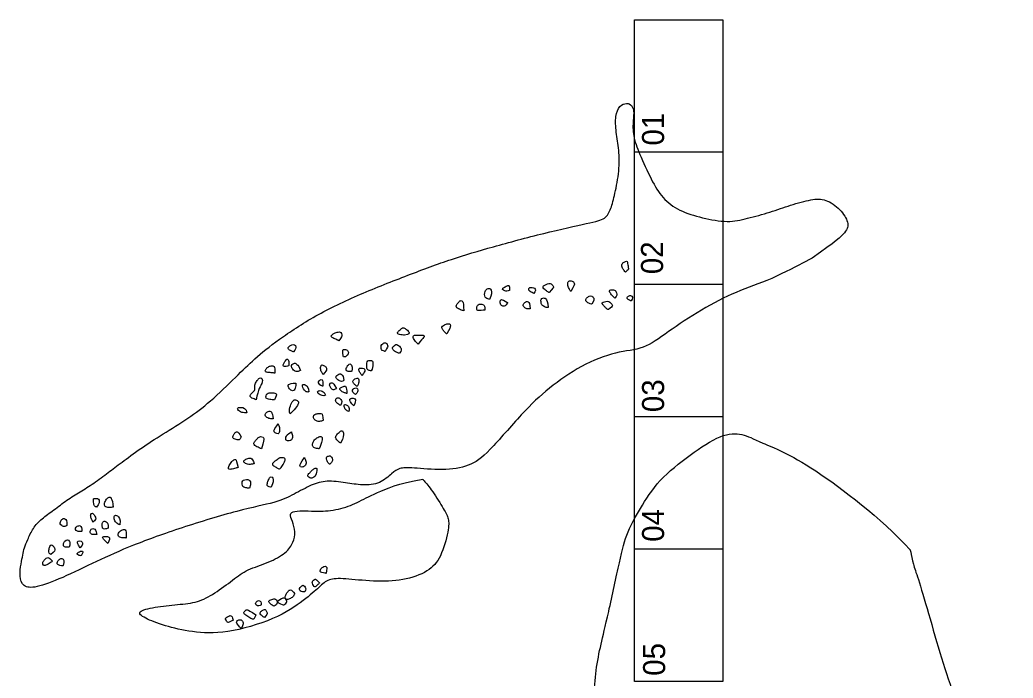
# Model space of a CAD drawing. Extents: x -150 to 419, y -40 to 798.
# Drawn here: x 48.13 to 70.63, y 539.65 to 554.57 of the extents above; entities that cross this region are included whole.
import ezdxf

# ---------------------------------------------------------------- set-up
doc = ezdxf.new("R2010")
doc.units = 0
for name, color, linetype in [('Brick', 7, 'Continuous'), ('Other Features', 7, 'Continuous'), ('Quadrats', 7, 'Continuous'), ('Trash Pit', 7, 'Continuous')]:
    doc.layers.add(name, color=color, linetype=linetype)

msp = doc.modelspace()

# ---------------------------------------------------------------- linework, layer by layer
at = {"layer": 'Brick'}
for points in [[(61.85, 548.854), (61.914, 548.906), (61.918, 548.928), (61.904, 549.02), (61.891, 549.081), (61.884, 549.108), (61.817, 549.083), (61.766, 549.039), (61.764, 548.989), (61.782, 548.946), (61.82, 548.881), (61.85, 548.854), (61.85, 548.854), (61.85, 548.854)], [(58.771, 548.232), (58.821, 548.338), (58.819, 548.472), (58.735, 548.494), (58.655, 548.426), (58.649, 548.268), (58.771, 548.232), (58.771, 548.232), (58.771, 548.232)], [(59.22, 548.436), (59.22, 548.502), (59.222, 548.565), (59.154, 548.534), (59.054, 548.486), (59.07, 548.436), (59.164, 548.416), (59.22, 548.436), (59.22, 548.436), (59.22, 548.436)], [(59.775, 548.368), (59.813, 548.428), (59.813, 548.47), (59.771, 548.504), (59.704, 548.512), (59.654, 548.492), (59.654, 548.428), (59.775, 548.368), (59.775, 548.368), (59.775, 548.368)], [(60.117, 548.393), (60.215, 548.485), (60.229, 548.523), (60.183, 548.576), (60.143, 548.6), (60.087, 548.586), (60.025, 548.562), (59.955, 548.517), (60.041, 548.437), (60.117, 548.393), (60.117, 548.393), (60.117, 548.393)], [(60.612, 548.415), (60.69, 548.539), (60.7, 548.612), (60.65, 548.658), (60.548, 548.658), (60.532, 548.58), (60.57, 548.471), (60.612, 548.415), (60.612, 548.415), (60.612, 548.415)], [(61.61, 548.262), (61.666, 548.31), (61.654, 548.39), (61.608, 548.453), (61.51, 548.457), (61.47, 548.439), (61.518, 548.35), (61.568, 548.302), (61.61, 548.262), (61.61, 548.262), (61.61, 548.262)], [(59.18, 548.158), (59.092, 548.212), (59.02, 548.252), (59.012, 548.182), (59.014, 548.126), (59.032, 548.098), (59.104, 548.066), (59.146, 548.108), (59.18, 548.158), (59.18, 548.158), (59.18, 548.158)], [(60.101, 548.053), (60.085, 548.175), (60.043, 548.269), (59.977, 548.267), (59.929, 548.247), (59.937, 548.153), (59.955, 548.095), (60.063, 548.043), (60.101, 548.053), (60.101, 548.053), (60.101, 548.053)], [(61.087, 548.125), (61.139, 548.209), (61.137, 548.275), (61.085, 548.315), (61.026, 548.313), (60.964, 548.265), (60.936, 548.203), (61.02, 548.141), (61.087, 548.125), (61.087, 548.125), (61.087, 548.125)], [(61.978, 548.202), (62.022, 548.254), (62, 548.32), (61.93, 548.324), (61.87, 548.28), (61.9, 548.222), (61.978, 548.202), (61.978, 548.202), (61.978, 548.202)], [(58.188, 547.976), (58.18, 548.117), (58.168, 548.197), (58.11, 548.219), (58.056, 548.159), (58.012, 548.101), (58.004, 548.059), (58.084, 548.007), (58.188, 547.976), (58.188, 547.976), (58.188, 547.976)], [(58.665, 547.994), (58.667, 548.074), (58.633, 548.124), (58.559, 548.126), (58.509, 548.122), (58.483, 548.068), (58.467, 547.978), (58.583, 547.982), (58.665, 547.994), (58.665, 547.994), (58.665, 547.994)], [(59.688, 548.022), (59.688, 548.132), (59.64, 548.204), (59.578, 548.176), (59.532, 548.128), (59.522, 548.088), (59.588, 548.028), (59.646, 548.014), (59.688, 548.022), (59.688, 548.022), (59.688, 548.022)], [(61.462, 548.004), (61.532, 548.044), (61.574, 548.106), (61.514, 548.146), (61.48, 548.192), (61.406, 548.194), (61.338, 548.172), (61.304, 548.14), (61.366, 548.088), (61.406, 548.026), (61.462, 548.004), (61.462, 548.004), (61.462, 548.004)], [(56.846, 547.423), (56.958, 547.439), (56.95, 547.503), (56.87, 547.567), (56.812, 547.603), (56.764, 547.567), (56.684, 547.493), (56.674, 547.437), (56.846, 547.423), (56.846, 547.423), (56.846, 547.423)], [(57.802, 547.451), (57.868, 547.566), (57.896, 547.649), (57.866, 547.687), (57.804, 547.683), (57.725, 547.644), (57.674, 547.613), (57.711, 547.538), (57.76, 547.489), (57.802, 547.451), (57.802, 547.451), (57.802, 547.451)], [(55.358, 547.298), (55.417, 547.376), (55.426, 547.438), (55.404, 547.495), (55.344, 547.5), (55.246, 547.473), (55.208, 547.439), (55.175, 547.405), (55.19, 547.373), (55.293, 547.326), (55.358, 547.298), (55.358, 547.298), (55.358, 547.298)], [(57.15, 547.219), (57.212, 547.299), (57.298, 547.385), (57.288, 547.423), (57.206, 547.425), (57.082, 547.427), (57.02, 547.407), (57.074, 547.295), (57.15, 547.219), (57.15, 547.219), (57.15, 547.219)], [(54.33, 547.045), (54.374, 547.106), (54.389, 547.168), (54.358, 547.217), (54.289, 547.212), (54.229, 547.171), (54.186, 547.121), (54.258, 547.07), (54.33, 547.045), (54.33, 547.045), (54.33, 547.045)], [(56.401, 547.056), (56.465, 547.149), (56.467, 547.193), (56.417, 547.275), (56.349, 547.225), (56.311, 547.193), (56.309, 547.119), (56.331, 547.072), (56.401, 547.056), (56.401, 547.056), (56.401, 547.056)], [(56.732, 547.014), (56.778, 547.07), (56.774, 547.139), (56.682, 547.211), (56.652, 547.219), (56.6, 547.175), (56.559, 547.139), (56.586, 547.074), (56.69, 547.02), (56.732, 547.014), (56.732, 547.014), (56.732, 547.014)], [(54.218, 546.736), (54.222, 546.825), (54.215, 546.879), (54.174, 546.885), (54.143, 546.844), (54.11, 546.783), (54.075, 546.712), (54.174, 546.711), (54.218, 546.736), (54.218, 546.736), (54.218, 546.736)], [(55.502, 546.931), (55.578, 546.992), (55.572, 547.054), (55.537, 547.098), (55.437, 547.1), (55.442, 547.073), (55.444, 547.005), (55.455, 546.934), (55.465, 546.934), (55.502, 546.931), (55.502, 546.931), (55.502, 546.931)], [(53.908, 546.564), (53.905, 546.652), (53.901, 546.729), (53.814, 546.733), (53.749, 546.704), (53.703, 546.658), (53.683, 546.608), (53.693, 546.583), (53.793, 546.575), (53.908, 546.564), (53.908, 546.564), (53.908, 546.564)], [(54.487, 546.626), (54.46, 546.71), (54.398, 546.764), (54.354, 546.801), (54.288, 546.757), (54.271, 546.714), (54.325, 546.623), (54.412, 546.587), (54.487, 546.626), (54.487, 546.626), (54.487, 546.626)], [(54.999, 546.535), (55.065, 546.593), (55.083, 546.654), (55.069, 546.706), (54.985, 546.75), (54.957, 546.75), (54.931, 546.674), (54.967, 546.573), (54.999, 546.535), (54.999, 546.535), (54.999, 546.535)], [(55.65, 546.605), (55.673, 546.684), (55.637, 546.757), (55.6, 546.779), (55.57, 546.759), (55.539, 546.707), (55.517, 546.669), (55.512, 546.64), (55.562, 546.593), (55.65, 546.605), (55.65, 546.605), (55.65, 546.605)], [(55.876, 546.513), (55.935, 546.577), (55.952, 546.633), (55.923, 546.679), (55.861, 546.679), (55.825, 546.676), (55.795, 546.656), (55.832, 546.573), (55.876, 546.513), (55.876, 546.513), (55.876, 546.513)], [(56.089, 546.612), (56.121, 546.676), (56.127, 546.76), (56.125, 546.85), (56.065, 546.854), (56.005, 546.85), (55.989, 546.796), (55.989, 546.708), (55.985, 546.646), (56.061, 546.614), (56.089, 546.612), (56.089, 546.612), (56.089, 546.612)], [(53.481, 545.958), (53.527, 546.197), (53.639, 546.351), (53.614, 546.456), (53.555, 546.46), (53.506, 546.397), (53.45, 546.319), (53.446, 546.211), (53.457, 546.172), (53.373, 546.102), (53.327, 546.043), (53.383, 545.993), (53.439, 545.979), (53.481, 545.958), (53.481, 545.958), (53.481, 545.958)], [(55.471, 546.399), (55.459, 546.479), (55.423, 546.531), (55.397, 546.551), (55.359, 546.541), (55.303, 546.513), (55.279, 546.481), (55.323, 546.403), (55.421, 546.363), (55.471, 546.399), (55.471, 546.399), (55.471, 546.399)], [(55.768, 546.261), (55.803, 546.334), (55.816, 546.38), (55.797, 546.442), (55.782, 546.459), (55.716, 546.433), (55.67, 546.397), (55.666, 546.36), (55.73, 546.286), (55.768, 546.261), (55.768, 546.261), (55.768, 546.261)], [(54.382, 546.333), (54.287, 546.335), (54.185, 546.31), (54.22, 546.225), (54.282, 546.154), (54.37, 546.173), (54.382, 546.333), (54.382, 546.333), (54.382, 546.333)], [(54.676, 546.137), (54.668, 546.233), (54.61, 546.294), (54.543, 546.316), (54.51, 546.287), (54.597, 546.129), (54.676, 546.137), (54.676, 546.137), (54.676, 546.137)], [(54.989, 546.267), (55.003, 546.355), (54.975, 546.433), (54.927, 546.411), (54.882, 546.361), (54.903, 546.321), (54.945, 546.277), (54.989, 546.267), (54.989, 546.267), (54.989, 546.267)], [(55.299, 546.211), (55.249, 546.317), (55.199, 546.353), (55.157, 546.337), (55.137, 546.291), (55.171, 546.227), (55.219, 546.169), (55.299, 546.211), (55.299, 546.211), (55.299, 546.211)], [(55.533, 546.101), (55.533, 546.185), (55.525, 546.281), (55.461, 546.263), (55.381, 546.227), (55.361, 546.203), (55.431, 546.135), (55.503, 546.111), (55.533, 546.101), (55.533, 546.101), (55.533, 546.101)], [(55.732, 546.078), (55.784, 546.127), (55.785, 546.181), (55.766, 546.232), (55.713, 546.23), (55.677, 546.203), (55.651, 546.154), (55.695, 546.105), (55.732, 546.078), (55.732, 546.078), (55.732, 546.078)], [(53.897, 545.956), (53.93, 546.04), (53.964, 546.104), (53.853, 546.119), (53.772, 546.119), (53.733, 546.104), (53.703, 546.048), (53.685, 545.996), (53.789, 545.961), (53.897, 545.956), (53.897, 545.956), (53.897, 545.956)], [(55.049, 546.063), (55.033, 546.113), (54.983, 546.169), (54.872, 546.169), (54.868, 546.105), (54.989, 546.038), (55.049, 546.063), (55.049, 546.063), (55.049, 546.063)], [(55.393, 545.83), (55.435, 545.904), (55.403, 545.978), (55.333, 546.016), (55.295, 545.992), (55.273, 545.948), (55.299, 545.89), (55.393, 545.83), (55.393, 545.83), (55.393, 545.83)], [(55.694, 545.818), (55.728, 545.908), (55.734, 545.968), (55.71, 545.996), (55.65, 545.997), (55.596, 545.977), (55.611, 545.915), (55.694, 545.818), (55.694, 545.818), (55.694, 545.818)], [(53.268, 545.663), (53.264, 545.763), (53.112, 545.804), (53.035, 545.763), (53.116, 545.667), (53.268, 545.663), (53.268, 545.663), (53.268, 545.663)], [(54.253, 545.64), (54.395, 545.783), (54.474, 545.906), (54.391, 545.963), (54.326, 545.961), (54.268, 545.865), (54.224, 545.7), (54.253, 545.64), (54.253, 545.64), (54.253, 545.64)], [(55.58, 545.692), (55.598, 545.744), (55.579, 545.817), (55.518, 545.848), (55.482, 545.859), (55.471, 545.811), (55.503, 545.724), (55.58, 545.692), (55.58, 545.692), (55.58, 545.692)], [(53.864, 545.529), (53.853, 545.608), (53.837, 545.7), (53.753, 545.704), (53.693, 545.656), (53.676, 545.59), (53.764, 545.525), (53.864, 545.529), (53.864, 545.529), (53.864, 545.529)], [(54.996, 545.489), (54.989, 545.606), (54.981, 545.654), (54.877, 545.651), (54.804, 545.628), (54.775, 545.587), (54.783, 545.516), (54.885, 545.451), (54.996, 545.489), (54.996, 545.489), (54.996, 545.489)], [(53.983, 545.41), (53.928, 545.352), (53.889, 545.273), (53.868, 545.237), (53.953, 545.183), (54.003, 545.177), (54.02, 545.302), (53.983, 545.41), (53.983, 545.41), (53.983, 545.41)], [(53.139, 545.119), (53.095, 545.204), (53.049, 545.248), (52.993, 545.206), (52.956, 545.135), (52.945, 545.102), (52.991, 545.064), (53.11, 545.033), (53.139, 545.119), (53.139, 545.119), (53.139, 545.119)], [(53.605, 544.85), (53.653, 545.019), (53.668, 545.1), (53.612, 545.129), (53.547, 545.121), (53.495, 545.069), (53.443, 545.008), (53.406, 544.942), (53.533, 544.875), (53.605, 544.85), (53.605, 544.85), (53.605, 544.85)], [(54.28, 545.233), (54.182, 545.177), (54.147, 545.104), (54.149, 545.027), (54.237, 545.027), (54.289, 545.042), (54.314, 545.121), (54.28, 545.233), (54.28, 545.233), (54.28, 545.233)], [(54.906, 544.849), (54.973, 545.001), (54.998, 545.137), (54.904, 545.126), (54.812, 545.066), (54.766, 544.997), (54.75, 544.92), (54.789, 544.864), (54.906, 544.849), (54.906, 544.849), (54.906, 544.849)], [(55.393, 544.972), (55.466, 545.103), (55.466, 545.226), (55.431, 545.27), (55.358, 545.226), (55.289, 545.143), (55.268, 545.078), (55.393, 544.972), (55.393, 544.972), (55.393, 544.972)], [(53.435, 544.51), (53.412, 544.591), (53.364, 544.658), (53.266, 544.62), (53.187, 544.578), (53.21, 544.526), (53.312, 544.48), (53.435, 544.51), (53.435, 544.51), (53.435, 544.51)], [(54.02, 544.643), (54.101, 544.651), (54.149, 544.633), (54.128, 544.558), (54.058, 544.43), (54.014, 544.383), (53.955, 544.418), (53.87, 544.466), (53.826, 544.505), (53.935, 544.591), (54.02, 544.643), (54.02, 544.643), (54.02, 544.643)], [(54.576, 544.647), (54.493, 544.533), (54.455, 544.455), (54.516, 544.424), (54.591, 544.455), (54.626, 544.537), (54.576, 544.647), (54.576, 544.647), (54.576, 544.647)], [(55.149, 544.496), (55.212, 544.559), (55.217, 544.603), (55.185, 544.663), (55.163, 544.691), (55.121, 544.682), (55.092, 544.676), (55.068, 544.651), (55.082, 544.595), (55.118, 544.512), (55.149, 544.496), (55.149, 544.496), (55.149, 544.496)], [(53.072, 544.422), (53.036, 544.56), (53.028, 544.622), (52.972, 544.601), (52.915, 544.547), (52.849, 544.443), (52.849, 544.364), (52.968, 544.397), (53.072, 544.422), (53.072, 544.422), (53.072, 544.422)], [(54.822, 544.229), (54.854, 544.308), (54.858, 544.379), (54.853, 544.422), (54.792, 544.394), (54.729, 544.344), (54.674, 544.278), (54.64, 544.252), (54.668, 544.207), (54.718, 544.166), (54.8, 544.207), (54.822, 544.229), (54.822, 544.229), (54.822, 544.229)], [(53.822, 543.98), (53.87, 544.091), (53.872, 544.166), (53.851, 544.207), (53.793, 544.218), (53.756, 544.132), (53.726, 544.043), (53.735, 543.991), (53.822, 543.98), (53.822, 543.98), (53.822, 543.98)], [(53.333, 543.955), (53.368, 544.074), (53.343, 544.126), (53.297, 544.157), (53.222, 544.151), (53.17, 544.128), (53.164, 544.076), (53.164, 544.012), (53.189, 543.97), (53.301, 543.957), (53.333, 543.955), (53.333, 543.955), (53.333, 543.955)], [(50.238, 543.525), (50.235, 543.63), (50.195, 543.751), (50.151, 543.762), (50.085, 543.711), (50.041, 543.616), (50.041, 543.55), (50.111, 543.51), (50.238, 543.525), (50.238, 543.525), (50.238, 543.525)], [(49.863, 543.528), (49.932, 543.605), (49.925, 543.703), (49.896, 543.722), (49.826, 543.725), (49.794, 543.725), (49.794, 543.638), (49.815, 543.536), (49.863, 543.528), (49.863, 543.528), (49.863, 543.528)], [(49.195, 543.12), (49.197, 543.215), (49.145, 543.283), (49.088, 543.267), (49.044, 543.187), (49.028, 543.147), (49.072, 543.105), (49.154, 543.069), (49.195, 543.12), (49.195, 543.12), (49.195, 543.12)], [(49.784, 543.188), (49.84, 543.236), (49.858, 543.263), (49.821, 543.34), (49.771, 543.402), (49.729, 543.371), (49.731, 543.288), (49.765, 543.223), (49.784, 543.188), (49.784, 543.188), (49.784, 543.188)], [(50.391, 543.127), (50.417, 543.266), (50.322, 543.346), (50.267, 543.346), (50.257, 543.233), (50.329, 543.153), (50.391, 543.127), (50.391, 543.127), (50.391, 543.127)], [(49.532, 542.98), (49.536, 543.056), (49.5, 543.122), (49.423, 543.093), (49.382, 543.051), (49.394, 542.993), (49.463, 542.963), (49.532, 542.98), (49.532, 542.98), (49.532, 542.98)], [(50.127, 543.046), (50.138, 543.14), (50.083, 543.211), (50.021, 543.207), (49.99, 543.159), (49.992, 543.086), (50.008, 543.015), (50.127, 543.046), (50.127, 543.046), (50.127, 543.046)], [(49.869, 542.909), (49.861, 542.998), (49.798, 543.061), (49.723, 543.015), (49.711, 542.95), (49.756, 542.896), (49.869, 542.909), (49.869, 542.909), (49.869, 542.909)], [(50.117, 542.704), (50.163, 542.788), (50.171, 542.836), (50.092, 542.871), (50.006, 542.856), (49.994, 542.838), (50.052, 542.769), (50.117, 542.704), (50.117, 542.704), (50.117, 542.704)], [(50.537, 542.825), (50.537, 542.945), (50.53, 543.036), (50.424, 543.007), (50.351, 542.941), (50.355, 542.835), (50.475, 542.832), (50.537, 542.825), (50.537, 542.825), (50.537, 542.825)], [(48.831, 542.452), (48.916, 542.516), (48.935, 542.583), (48.878, 542.656), (48.837, 542.678), (48.804, 542.64), (48.78, 542.551), (48.787, 542.478), (48.831, 542.452), (48.831, 542.452), (48.831, 542.452)], [(49.245, 542.617), (49.269, 542.689), (49.253, 542.763), (49.207, 542.795), (49.144, 542.76), (49.115, 542.705), (49.111, 542.622), (49.209, 542.615), (49.245, 542.617), (49.245, 542.617), (49.245, 542.617)], [(49.495, 542.604), (49.534, 542.651), (49.56, 542.706), (49.518, 542.763), (49.445, 542.762), (49.415, 542.729), (49.495, 542.604), (49.495, 542.604), (49.495, 542.604)], [(48.865, 542.303), (48.814, 542.359), (48.761, 542.401), (48.691, 542.344), (48.641, 542.269), (48.649, 542.237), (48.667, 542.188), (48.766, 542.222), (48.865, 542.303), (48.865, 542.303), (48.865, 542.303)], [(49.516, 542.421), (49.564, 542.489), (49.555, 542.543), (49.486, 542.523), (49.385, 542.456), (49.516, 542.421), (49.516, 542.421), (49.516, 542.421)], [(49.112, 542.2), (49.136, 542.313), (49.096, 542.378), (49.017, 542.345), (48.971, 542.288), (48.962, 542.239), (49.035, 542.191), (49.112, 542.2), (49.112, 542.2), (49.112, 542.2)], [(55.067, 542.025), (55.084, 542.137), (55.081, 542.171), (55.046, 542.19), (54.99, 542.173), (54.944, 542.125), (54.929, 542.079), (54.938, 542.052), (55.006, 542.035), (55.067, 542.025), (55.067, 542.025), (55.067, 542.025)], [(54.585, 541.605), (54.613, 541.661), (54.593, 541.717), (54.557, 541.759), (54.523, 541.752), (54.471, 541.704), (54.459, 541.659), (54.473, 541.624), (54.527, 541.599), (54.585, 541.605), (54.585, 541.605), (54.585, 541.605)], [(54.919, 541.807), (54.843, 541.884), (54.819, 541.904), (54.78, 541.869), (54.751, 541.841), (54.752, 541.804), (54.777, 541.747), (54.801, 541.7), (54.865, 541.757), (54.919, 541.807), (54.919, 541.807), (54.919, 541.807)], [(54.357, 541.564), (54.31, 541.623), (54.256, 541.666), (54.201, 541.62), (54.158, 541.551), (54.13, 541.477), (54.152, 541.445), (54.168, 541.424), (54.233, 541.441), (54.319, 541.492), (54.357, 541.564), (54.357, 541.564), (54.357, 541.564)], [(53.597, 541.308), (53.597, 541.369), (53.558, 541.421), (53.504, 541.4), (53.456, 541.339), (53.481, 541.298), (53.545, 541.283), (53.597, 541.308), (53.597, 541.308), (53.597, 541.308)], [(53.94, 541.316), (53.97, 541.38), (53.937, 541.431), (53.901, 541.453), (53.863, 541.445), (53.806, 541.425), (53.777, 541.406), (53.761, 541.383), (53.794, 541.343), (53.847, 541.3), (53.89, 541.27), (53.94, 541.316), (53.94, 541.316), (53.94, 541.316)], [(53.968, 541.39), (54.047, 541.442), (54.122, 541.482), (54.158, 541.437), (54.183, 541.397), (54.169, 541.363), (54.132, 541.32), (54.103, 541.302), (54.033, 541.327), (53.97, 541.371), (53.968, 541.39), (53.968, 541.39), (53.968, 541.39)], [(52.959, 540.965), (52.944, 541.03), (52.911, 541.08), (52.857, 541.059), (52.813, 541.027), (52.78, 541.005), (52.797, 540.965), (52.824, 540.919), (52.838, 540.902), (52.901, 540.934), (52.959, 540.965), (52.959, 540.965), (52.959, 540.965)], [(53.477, 541.085), (53.347, 541.169), (53.272, 541.208), (53.241, 541.189), (53.21, 541.15), (53.193, 541.123), (53.241, 541.081), (53.341, 541.014), (53.427, 540.962), (53.454, 541.035), (53.477, 541.085), (53.477, 541.085), (53.477, 541.085)], [(53.67, 541.027), (53.724, 541.081), (53.741, 541.133), (53.699, 541.194), (53.67, 541.217), (53.622, 541.187), (53.552, 541.129), (53.583, 541.091), (53.645, 541.035), (53.67, 541.027), (53.67, 541.027), (53.67, 541.027)], [(53.139, 540.771), (53.195, 540.873), (53.195, 540.931), (53.122, 540.989), (53.057, 540.954), (53.018, 540.919), (53.097, 540.827), (53.139, 540.771), (53.139, 540.771), (53.139, 540.771)]]:
    msp.add_open_spline(points, degree=3, dxfattribs=at)
at = {"layer": 'Other Features'}
for points in [[(66.082, 549.172), (66.622, 549.55), (66.865, 549.766), (66.919, 549.968), (66.73, 550.279), (66.379, 550.522), (66.082, 550.509), (65.583, 550.374), (65.137, 550.211), (64.597, 550.063), (64.179, 549.968), (63.585, 550.076), (63.059, 550.238), (62.681, 550.522), (62.438, 550.927), (62.155, 551.562), (62.008, 551.945), (62.023, 552.308), (62.047, 552.509), (61.993, 552.64), (61.885, 552.694), (61.707, 552.632), (61.615, 552.401), (61.63, 552.03), (61.707, 551.621), (61.715, 551.159), (61.607, 550.603), (61.522, 550.287), (61.406, 550.048), (61.086, 549.978), (60.022, 549.747), (58.804, 549.415), (57.924, 549.16), (56.937, 548.79), (55.827, 548.358), (54.806, 547.872), (53.958, 547.309), (53.426, 546.877), (53.056, 546.506), (52.421, 545.892), (51.958, 545.545), (51.357, 545.175), (50.856, 544.858), (50.413, 544.522), (50.143, 544.321), (49.796, 544.059), (49.495, 543.874), (49.194, 543.689), (48.894, 543.457), (48.616, 543.264), (48.423, 543.056), (48.3, 542.778), (48.223, 542.601), (48.199, 542.446), (48.153, 542.254), (48.115, 541.953), (48.192, 541.714), (48.469, 541.683), (49.063, 541.906), (49.865, 542.3), (50.652, 542.655), (51.762, 543.056), (53.133, 543.473), (53.95, 543.627), (54.336, 543.812), (54.745, 544.044), (55.069, 544.136), (55.516, 544.082), (55.886, 544.013), (56.295, 544.051), (56.573, 544.306), (56.719, 544.414), (56.989, 544.429), (57.722, 544.344), (58.323, 544.445), (58.716, 544.722), (59.53, 545.692), (60.101, 546.224), (60.841, 546.748), (61.659, 547.065), (62.26, 547.088), (62.78, 547.48), (63.574, 548.012), (64.361, 548.421), (65.132, 548.668), (66.082, 549.172), (66.082, 549.172), (66.082, 549.172)], [(68.302, 542.559), (67.613, 543.294), (65.914, 544.603), (64.835, 545.017), (64.513, 545.201), (64.031, 545.201), (63.319, 544.718), (62.584, 544.144), (62.171, 543.478), (61.85, 542.903), (61.712, 542.26), (61.413, 540.905), (61.276, 540.353), (61.161, 539.756), (61.138, 539.113), (60.839, 538.516), (60.334, 537.49), (60.059, 537.03), (59.836, 536.519), (59.639, 535.915), (59.455, 535.075), (59.35, 534.602), (59.298, 534.064), (59.363, 533.486), (59.573, 532.738), (59.783, 532.265), (60.216, 531.649), (60.505, 531.255), (61.778, 530.323), (62.657, 530.178), (63.641, 530.218), (64.795, 530.283), (65.845, 530.454), (66.737, 530.677), (67.433, 530.848), (68.063, 531.163), (68.824, 531.714), (69.454, 532.252), (69.887, 532.777), (70.506, 533.728), (70.598, 534.122), (70.65, 534.975), (70.571, 536.209), (70.309, 536.852), (69.876, 537.731), (69.299, 539.215), (69.01, 540.068), (68.708, 541.155), (68.459, 541.982), (68.367, 542.218), (68.302, 542.559), (68.302, 542.559), (68.302, 542.559)]]:
    msp.add_open_spline(points, degree=3, dxfattribs=at)
at = {"layer": 'Quadrats'}
msp.add_line((64.054, 545.57), (64.054, 542.57), dxfattribs=at)
msp.add_lwpolyline([(64.054, 554.57), (64.054, 551.57), (62.054, 551.57), (62.054, 554.57)], close=True, dxfattribs=at)
for points in [[(64.054, 551.57), (64.054, 548.57), (62.054, 548.57), (62.054, 551.57)], [(64.054, 548.57), (64.054, 545.57), (62.054, 545.57), (62.054, 548.57)], [(64.054, 542.57), (62.054, 542.57), (62.054, 545.57)], [(64.054, 542.57), (64.054, 539.57), (62.054, 539.57), (62.054, 542.57)]]:
    msp.add_lwpolyline(points, dxfattribs=at)
at = {"layer": 'Trash Pit'}
msp.add_open_spline([(57.256, 544.16), (56.697, 544.062), (56.155, 543.831), (55.774, 543.627), (55.357, 543.458), (54.86, 543.423), (54.593, 543.449), (54.336, 543.432), (54.23, 543.378), (54.301, 543.219), (54.38, 542.961), (54.327, 542.73), (54.176, 542.491), (53.768, 542.26), (53.271, 542.118), (52.969, 541.887), (52.534, 541.558), (52.162, 541.363), (51.718, 541.319), (51.168, 541.265), (50.76, 541.159), (50.928, 541.017), (51.399, 540.83), (52.02, 540.688), (52.774, 540.644), (53.937, 540.981), (54.602, 541.434), (54.922, 541.727), (55.117, 541.905), (55.454, 541.913), (56.138, 541.834), (56.821, 541.851), (57.398, 542.064), (57.673, 542.366), (57.85, 543.023), (57.85, 543.272), (57.753, 543.449), (57.469, 543.911), (57.256, 544.16), (57.256, 544.16), (57.256, 544.16)], degree=3, dxfattribs=at)

# ---------------------------------------------------------------- texts
at = {"layer": 'Quadrats'}
for s, p in [('01', (62.724, 551.721)), ('02', (62.701, 548.806)), ('03', (62.724, 545.679)), ('04', (62.724, 542.74)), ('05', (62.748, 539.703))]:
    msp.add_text(s, height=0.5, rotation=90, dxfattribs=at).set_placement(p)

doc.saveas('drawing.dxf')
